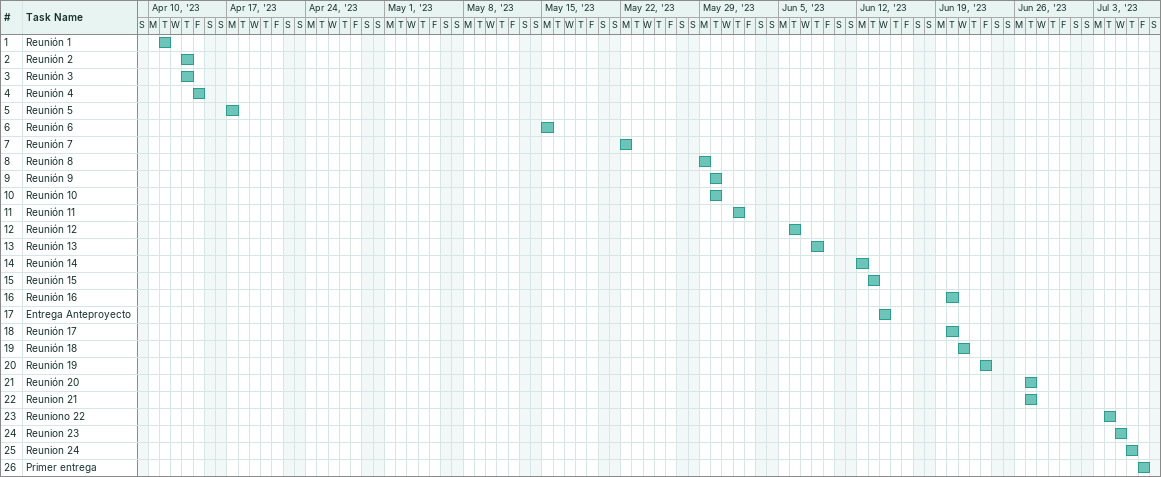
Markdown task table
| ID | Task | Start | Finish |
|---|---|---|---|
| 1 | Reunión 1 | 2023-04-11 | 2023-04-11 |
| 2 | Reunión 2 | 2023-04-13 | 2023-04-13 |
| 3 | Reunión 3 | 2023-04-13 | 2023-04-13 |
| 4 | Reunión 4 | 2023-04-14 | 2023-04-14 |
| 5 | Reunión 5 | 2023-04-17 | 2023-04-17 |
| 6 | Reunión 6 | 2023-05-15 | 2023-05-15 |
| 7 | Reunión 7 | 2023-05-22 | 2023-05-22 |
| 8 | Reunión 8 | 2023-05-29 | 2023-05-29 |
| 9 | Reunión 9 | 2023-05-30 | 2023-05-30 |
| 10 | Reunión 10 | 2023-05-30 | 2023-05-30 |
| 11 | Reunión 11 | 2023-06-01 | 2023-06-01 |
| 12 | Reunión 12 | 2023-06-06 | 2023-06-06 |
| 13 | Reunión 13 | 2023-06-08 | 2023-06-08 |
| 14 | Reunión 14 | 2023-06-12 | 2023-06-12 |
| 15 | Reunión 15 | 2023-06-13 | 2023-06-13 |
| 16 | Reunión 16 | 2023-06-20 | 2023-06-20 |
| 17 | Entrega Anteproyecto | 2023-06-14 | 2023-06-14 |
| 18 | Reunión 17 | 2023-06-20 | 2023-06-20 |
| 19 | Reunión 18 | 2023-06-21 | 2023-06-21 |
| 20 | Reunión 19 | 2023-06-23 | 2023-06-23 |
| 21 | Reunión 20 | 2023-06-27 | 2023-06-27 |
| 22 | Reunion 21 | 2023-06-27 | 2023-06-27 |
| 23 | Reuniono 22 | 2023-07-04 | 2023-07-04 |
| 24 | Reunion 23 | 2023-07-05 | 2023-07-05 |
| 25 | Reunion 24 | 2023-07-06 | 2023-07-06 |
| 26 | Primer entrega | 2023-07-07 | 2023-07-07 |
